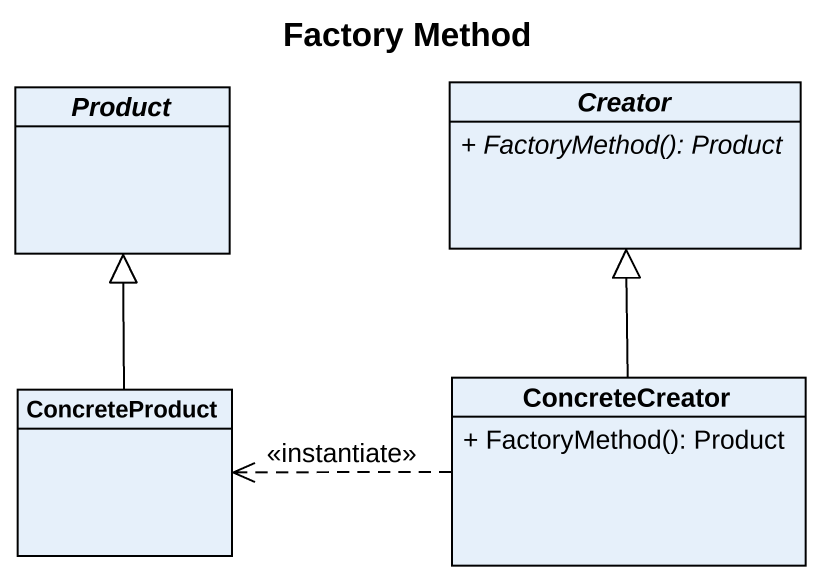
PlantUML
@startuml
title Factory Method
hide circle
hide empty members
skinparam classAttributeIconSize 0
abstract class Product
abstract class Creator {
  {abstract} + FactoryMethod(): Product
}
class ConcreteProduct
class ConcreteCreator {
  + FactoryMethod(): Product
}
ConcreteProduct -up-|> Product
ConcreteCreator -up-|> Creator
ConcreteCreator .left.> ConcreteProduct : <<instantiate>>
@enduml
